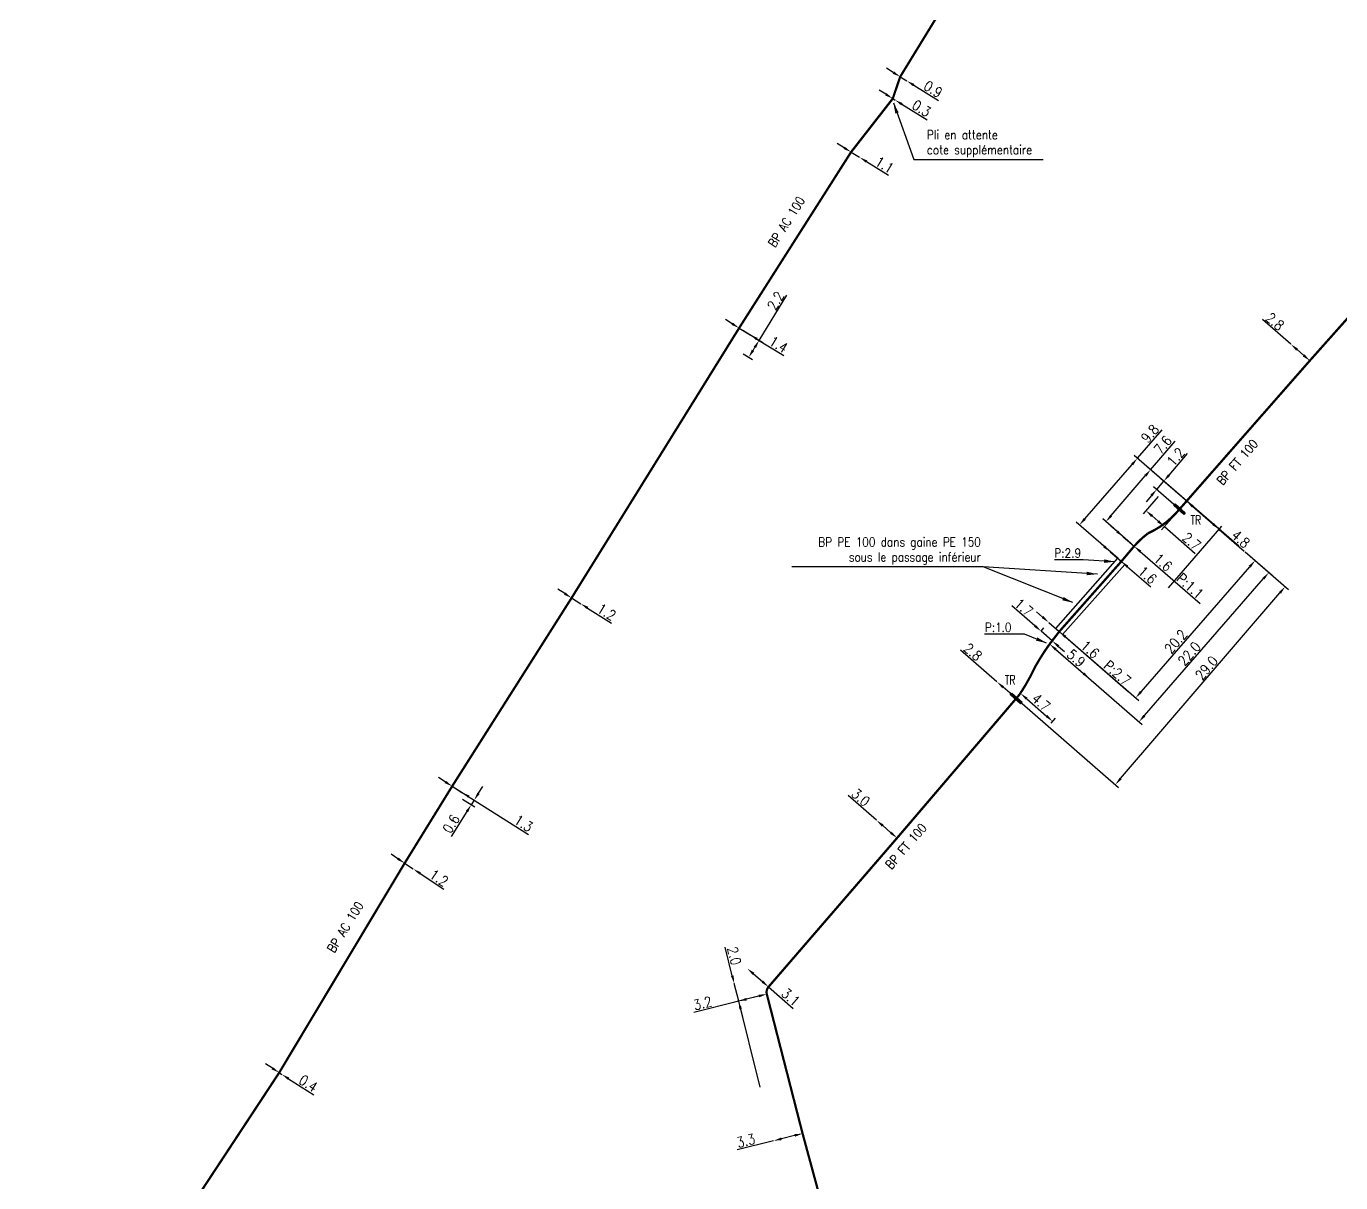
# Model space of a CAD drawing. Header units: millimetres. Extents: x 183997 to 185000, y 127999 to 129007.
# Drawn here: x 184617.4 to 184763.2, y 128437.6 to 128566 of the extents above; entities that cross this region are included whole.
import ezdxf
from ezdxf.enums import TextEntityAlignment as Align

# ---------------------------------------------------------------- set-up
doc = ezdxf.new("R2010")
doc.units = ezdxf.units.MM
doc.header["$PDMODE"] = 34
doc.linetypes.add('L_25_AP', pattern=[2000, 1000, 1000])
doc.linetypes.add('L_25_FT', pattern=[2000, 1000, 1000])
doc.layers.get('0').update_dxf_attribs({"linetype": 'CONTINUOUS'})
doc.layers.get('DEFPOINTS').update_dxf_attribs({"linetype": 'CONTINUOUS'})
for name, color, linetype in [('L_150', 1, 'CONTINUOUS'), ('L_340', 7, 'CONTINUOUS'), ('L_400', 7, 'CONTINUOUS')]:
    doc.layers.add(name, color=color, linetype=linetype)
doc.styles.get("Standard").update_dxf_attribs({"font": 'romans.shx', "width": 0.85})
doc.dimstyles.get("Standard").update_dxf_attribs({"dimtxt": 1.5, "dimasz": 1.2, "dimexe": 0.625, "dimexo": 0.625, "dimgap": 0.25, "dimtad": 1, "dimdec": 1, "dimzin": 0, "dimdsep": 46, "dimtxsty": 'Standard', "dimcen": -0.5, "dimadec": 0, "dimazin": 0, "dimtfac": 1, "dimtdec": 1, "dimtmove": 0, "dimatfit": 3, "dimfxl": 0, "dimtolj": 1, "dimtzin": 0, "dimarcsym": 0})

# ---------------------------------------------------------------- blocks, each defined once
blk = doc.blocks.new('*D150')
at = {"layer": 'DEFPOINTS', "color": 0, "linetype": 'Continuous', "transparency": 16777216}
for p in [(184752.28, 128507.95), (184753.74, 128506.68), (184732.01, 128498.8)]:
    blk.add_point(p, dxfattribs=at)
at = {"layer": 'L_400', "color": 0, "linetype": 'Continuous', "lineweight": -2, "transparency": 16777216}
for p, q in [((184752.63, 128507.64), (184754.09, 128506.37)), ((184741.08, 128492.11), (184753.15, 128506)), ((184732.36, 128498.5), (184740.84, 128491.13))]:
    blk.add_line(p, q, dxfattribs=at)
at = {"layer": 'L_400', "color": 0, "linetype": 'Continuous', "transparency": 16777216}
for points in [[(184753.03, 128506.1), (184753.26, 128505.9), (184753.74, 128506.68)], [(184740.96, 128492.21), (184741.19, 128492.02), (184740.49, 128491.43)]]:
    blk.add_solid(points, dxfattribs=at)
at = {"layer": 'L_400', "color": 0, "linetype": 'Continuous', "transparency": 16777216, "insert": (184744.94, 128497.7), "char_height": 1.125, "attachment_point": 5, "rotation": 49.0065}
blk.add_mtext('\\A1;20.2', dxfattribs=at)
blk = doc.blocks.new('*D151')
at = {"layer": 'DEFPOINTS', "color": 0, "linetype": 'Continuous', "transparency": 16777216}
for p in [(184752.28, 128507.95), (184755.26, 128505.35), (184730.94, 128497.41)]:
    blk.add_point(p, dxfattribs=at)
at = {"layer": 'L_150', "color": 0, "linetype": 'Continuous', "lineweight": -2, "transparency": 16777216}
for p, q in [((184752.63, 128507.64), (184755.62, 128505.05)), ((184741.45, 128489.47), (184754.67, 128504.68)), ((184731.3, 128497.1), (184741.22, 128488.48))]:
    blk.add_line(p, q, dxfattribs=at)
at = {"layer": 'L_150', "color": 0, "linetype": 'Continuous', "transparency": 16777216}
for points in [[(184754.56, 128504.77), (184754.78, 128504.58), (184755.26, 128505.35)], [(184741.34, 128489.57), (184741.57, 128489.37), (184740.86, 128488.79)]]:
    blk.add_solid(points, dxfattribs=at)
at = {"layer": 'L_150', "color": 0, "linetype": 'Continuous', "transparency": 16777216, "insert": (184746.43, 128496.34), "char_height": 1.125, "attachment_point": 5, "rotation": 49.0065}
blk.add_mtext('\\A1;22.0', dxfattribs=at)
blk = doc.blocks.new('*D152')
at = {"layer": 'DEFPOINTS', "color": 0, "linetype": 'Continuous', "transparency": 16777216}
for p in [(184645.46, 128449.84), (184645.75, 128449.65), (184645.75, 128449.65)]:
    blk.add_point(p, dxfattribs=at)
at = {"layer": 'L_150', "color": 0, "linetype": 'Continuous', "lineweight": -2, "transparency": 16777216}
for p, q in [((184644.7, 128450.32), (184643.94, 128450.81)), ((184645.46, 128449.84), (184645.75, 128449.65)), ((184646.51, 128449.16), (184649.31, 128447.37))]:
    blk.add_line(p, q, dxfattribs=at)
at = {"layer": 'L_150', "color": 0, "linetype": 'Continuous', "transparency": 16777216}
for points in [[(184644.78, 128450.45), (184644.62, 128450.2), (184645.46, 128449.84)], [(184646.59, 128449.29), (184646.43, 128449.04), (184645.75, 128449.65)]]:
    blk.add_solid(points, dxfattribs=at)
at = {"layer": 'L_150', "color": 0, "linetype": 'Continuous', "transparency": 16777216, "insert": (184648.69, 128448.65), "char_height": 1.125, "attachment_point": 5, "rotation": 327.296}
blk.add_mtext('\\A1;0.4', dxfattribs=at)
blk = doc.blocks.new('L_340_19')
at = {"linetype": 'Continuous'}
blk.add_hatch(color=0, dxfattribs=at).paths.add_polyline_path([(0.12, 0.75), (-0.12, 0.75), (-0.12, -0.75), (0.12, -0.75)])
at = {"color": 0, "linetype": 'Continuous'}
blk.add_lwpolyline([(-0.12, 0.75), (0.12, 0.75), (0.12, -0.75), (-0.12, -0.75)], close=True, dxfattribs=at)
at = {"color": 0, "linetype": 'Continuous', "width": 0.75}
for tag, height, flags, p in [('TR', 1, 8, (0, 1.98)), ('DEF_LEG', 1.2, 3, (0, -5)), ('DEF_COUP', 1.2, 3, (0, -7.5)), ('DEF_TYPE', 1.2, 3, (0, -10))]:
    blk.add_attdef(tag, text='', height=height, dxfattribs=dict(at, flags=flags)).set_placement(p, align=Align.MIDDLE)
blk = doc.blocks.new('*D397')
at = {"layer": 'DEFPOINTS', "color": 0, "linetype": 'Continuous', "transparency": 16777216}
for p in [(184659.38, 128473.09), (184660.34, 128472.45), (184660.34, 128472.45)]:
    blk.add_point(p, dxfattribs=at)
at = {"layer": 'L_150', "color": 0, "linetype": 'Continuous', "lineweight": -2, "transparency": 16777216}
for p, q in [((184658.63, 128473.58), (184657.88, 128474.08)), ((184659.38, 128473.09), (184660.34, 128472.45)), ((184661.09, 128471.95), (184663.71, 128470.22))]:
    blk.add_line(p, q, dxfattribs=at)
at = {"layer": 'L_150', "color": 0, "linetype": 'Continuous', "transparency": 16777216}
for points in [[(184658.72, 128473.71), (184658.55, 128473.46), (184659.38, 128473.09)], [(184661.18, 128472.08), (184661.01, 128471.83), (184660.34, 128472.45)]]:
    blk.add_solid(points, dxfattribs=at)
at = {"layer": 'L_150', "color": 0, "linetype": 'Continuous', "transparency": 16777216, "insert": (184663.19, 128471.46), "char_height": 1.125, "attachment_point": 5, "rotation": 326.5068}
blk.add_mtext('\\A1;1.2', dxfattribs=at)
blk = doc.blocks.new('*D398')
at = {"layer": 'DEFPOINTS', "color": 0, "linetype": 'Continuous', "transparency": 16777216}
for p in [(184696.49, 128532.49), (184697.7, 128531.74), (184697.7, 128531.74)]:
    blk.add_point(p, dxfattribs=at)
at = {"layer": 'L_150', "color": 0, "linetype": 'Continuous', "lineweight": -2, "transparency": 16777216}
for p, q in [((184695.72, 128532.96), (184694.96, 128533.43)), ((184696.49, 128532.49), (184697.7, 128531.74)), ((184698.46, 128531.27), (184701.44, 128529.44))]:
    blk.add_line(p, q, dxfattribs=at)
at = {"layer": 'L_150', "color": 0, "linetype": 'Continuous', "transparency": 16777216}
for points in [[(184695.8, 128533.09), (184695.65, 128532.83), (184696.49, 128532.49)], [(184698.54, 128531.4), (184698.39, 128531.14), (184697.7, 128531.74)]]:
    blk.add_solid(points, dxfattribs=at)
at = {"layer": 'L_150', "color": 0, "linetype": 'Continuous', "transparency": 16777216, "insert": (184700.86, 128530.67), "char_height": 1.125, "attachment_point": 5, "rotation": 328.349}
blk.add_mtext('\\A1;1.4', dxfattribs=at)
blk = doc.blocks.new('*D399')
at = {"layer": 'DEFPOINTS', "color": 0, "linetype": 'Continuous', "transparency": 16777216}
for p in [(184664.65, 128481.63), (184665.41, 128480.44), (184666.77, 128479.58)]:
    blk.add_point(p, dxfattribs=at)
at = {"layer": 'L_150', "color": 0, "linetype": 'Continuous', "lineweight": -2, "transparency": 16777216}
for p, q in [((184665.05, 128481.38), (184667.49, 128479.84)), ((184667.57, 128480.85), (184668.05, 128481.61)), ((184665.8, 128480.19), (184667.17, 128479.33)), ((184667.09, 128480.09), (184666.77, 128479.58)), ((184666.29, 128478.82), (184664.55, 128476.05))]:
    blk.add_line(p, q, dxfattribs=at)
at = {"layer": 'L_150', "color": 0, "linetype": 'Continuous', "transparency": 16777216}
for points in [[(184667.45, 128480.93), (184667.7, 128480.77), (184667.09, 128480.09)], [(184666.17, 128478.9), (184666.42, 128478.74), (184666.77, 128479.58)]]:
    blk.add_solid(points, dxfattribs=at)
at = {"layer": 'L_150', "color": 0, "linetype": 'Continuous', "transparency": 16777216, "insert": (184664.54, 128477.45), "char_height": 1.125, "attachment_point": 5, "rotation": 57.7879}
blk.add_mtext('\\A1;0.6', dxfattribs=at)
blk = doc.blocks.new('*D400')
at = {"layer": 'DEFPOINTS', "color": 0, "linetype": 'Continuous', "transparency": 16777216}
for p in [(184677.9, 128502.53), (184678.92, 128501.89), (184678.92, 128501.89)]:
    blk.add_point(p, dxfattribs=at)
at = {"layer": 'L_150', "color": 0, "linetype": 'Continuous', "lineweight": -2, "transparency": 16777216}
for p, q in [((184677.14, 128503.01), (184676.38, 128503.49)), ((184677.9, 128502.53), (184678.92, 128501.89)), ((184679.68, 128501.41), (184682.34, 128499.74))]:
    blk.add_line(p, q, dxfattribs=at)
at = {"layer": 'L_150', "color": 0, "linetype": 'Continuous', "transparency": 16777216}
for points in [[(184677.22, 128503.14), (184677.06, 128502.89), (184677.9, 128502.53)], [(184679.76, 128501.54), (184679.6, 128501.29), (184678.92, 128501.89)]]:
    blk.add_solid(points, dxfattribs=at)
at = {"layer": 'L_150', "color": 0, "linetype": 'Continuous', "transparency": 16777216, "insert": (184681.79, 128500.97), "char_height": 1.125, "attachment_point": 5, "rotation": 327.7879}
blk.add_mtext('\\A1;1.2', dxfattribs=at)
blk = doc.blocks.new('*D401')
at = {"layer": 'DEFPOINTS', "color": 0, "linetype": 'Continuous', "transparency": 16777216}
for p in [(184696.49, 128532.49), (184696.54, 128529.87), (184697.56, 128529.25)]:
    blk.add_point(p, dxfattribs=at)
at = {"layer": 'L_150', "color": 0, "linetype": 'Continuous', "lineweight": -2, "transparency": 16777216}
for p, q in [((184698.71, 128531.12), (184701.8, 128536.14)), ((184696.89, 128532.24), (184699.11, 128530.87)), ((184696.94, 128529.62), (184697.96, 128529)), ((184698.03, 128530.01), (184698.24, 128530.35))]:
    blk.add_line(p, q, dxfattribs=at)
at = {"layer": 'L_150', "color": 0, "linetype": 'Continuous', "transparency": 16777216}
for points in [[(184698.11, 128530.43), (184698.37, 128530.27), (184698.71, 128531.12)], [(184697.9, 128530.09), (184698.16, 128529.93), (184697.56, 128529.25)]]:
    blk.add_solid(points, dxfattribs=at)
at = {"layer": 'L_150', "color": 0, "linetype": 'Continuous', "transparency": 16777216, "insert": (184700.54, 128535.52), "char_height": 1.125, "attachment_point": 5, "rotation": 58.349}
blk.add_mtext('\\A1;2.2', dxfattribs=at)
blk = doc.blocks.new('*D402')
at = {"layer": 'DEFPOINTS', "color": 0, "linetype": 'Continuous', "transparency": 16777216}
for p in [(184708.91, 128552.02), (184709.86, 128551.44), (184709.86, 128551.44)]:
    blk.add_point(p, dxfattribs=at)
at = {"layer": 'L_150', "color": 0, "linetype": 'Continuous', "lineweight": -2, "transparency": 16777216}
for p, q in [((184708.14, 128552.5), (184707.38, 128552.97)), ((184708.91, 128552.02), (184709.86, 128551.44)), ((184710.63, 128550.96), (184713.07, 128549.46))]:
    blk.add_line(p, q, dxfattribs=at)
at = {"layer": 'L_150', "color": 0, "linetype": 'Continuous', "transparency": 16777216}
for points in [[(184708.22, 128552.62), (184708.07, 128552.37), (184708.91, 128552.02)], [(184710.71, 128551.09), (184710.55, 128550.84), (184709.86, 128551.44)]]:
    blk.add_solid(points, dxfattribs=at)
at = {"layer": 'L_150', "color": 0, "linetype": 'Continuous', "transparency": 16777216, "insert": (184712.63, 128550.61), "char_height": 1.125, "attachment_point": 5, "rotation": 328.3229}
blk.add_mtext('\\A1;1.1', dxfattribs=at)
blk = doc.blocks.new('*D403')
at = {"layer": 'DEFPOINTS', "color": 0, "linetype": 'Continuous', "transparency": 16777216}
for p in [(184664.65, 128481.63), (184665.73, 128480.95), (184665.73, 128480.95)]:
    blk.add_point(p, dxfattribs=at)
at = {"layer": 'L_150', "color": 0, "linetype": 'Continuous', "lineweight": -2, "transparency": 16777216}
for p, q in [((184663.89, 128482.11), (184663.13, 128482.59)), ((184664.65, 128481.63), (184665.73, 128480.95)), ((184666.49, 128480.47), (184673.12, 128476.28))]:
    blk.add_line(p, q, dxfattribs=at)
at = {"layer": 'L_150', "color": 0, "linetype": 'Continuous', "transparency": 16777216}
for points in [[(184663.97, 128482.24), (184663.81, 128481.98), (184664.65, 128481.63)], [(184666.57, 128480.6), (184666.41, 128480.35), (184665.73, 128480.95)]]:
    blk.add_solid(points, dxfattribs=at)
at = {"layer": 'L_150', "color": 0, "linetype": 'Continuous', "transparency": 16777216, "insert": (184672.58, 128477.51), "char_height": 1.125, "attachment_point": 5, "rotation": 327.732}
blk.add_mtext('\\A1;1.3', dxfattribs=at)
blk = doc.blocks.new('*D404')
at = {"layer": 'DEFPOINTS', "color": 0, "linetype": 'Continuous', "transparency": 16777216}
for p in [(184713.54, 128557.96), (184713.79, 128557.8), (184713.79, 128557.8)]:
    blk.add_point(p, dxfattribs=at)
at = {"layer": 'L_150', "color": 0, "linetype": 'Continuous', "lineweight": -2, "transparency": 16777216}
for p, q in [((184712.77, 128558.43), (184712.01, 128558.91)), ((184713.54, 128557.96), (184713.79, 128557.8)), ((184714.56, 128557.33), (184717.35, 128555.61))]:
    blk.add_line(p, q, dxfattribs=at)
at = {"layer": 'L_150', "color": 0, "linetype": 'Continuous', "transparency": 16777216}
for points in [[(184712.85, 128558.56), (184712.69, 128558.31), (184713.54, 128557.96)], [(184714.64, 128557.46), (184714.48, 128557.2), (184713.79, 128557.8)]]:
    blk.add_solid(points, dxfattribs=at)
at = {"layer": 'L_150', "color": 0, "linetype": 'Continuous', "transparency": 16777216, "insert": (184716.73, 128556.87), "char_height": 1.125, "attachment_point": 5, "rotation": 328.3229}
blk.add_mtext('\\A1;0.3', dxfattribs=at)
blk = doc.blocks.new('*D406')
at = {"layer": 'DEFPOINTS', "color": 0, "linetype": 'Continuous', "transparency": 16777216}
for p in [(184714.36, 128560.38), (184715.1, 128559.92), (184715.1, 128559.92)]:
    blk.add_point(p, dxfattribs=at)
at = {"layer": 'L_150', "color": 0, "linetype": 'Continuous', "lineweight": -2, "transparency": 16777216}
for p, q in [((184713.59, 128560.85), (184712.83, 128561.32)), ((184714.36, 128560.38), (184715.1, 128559.92)), ((184715.87, 128559.45), (184718.62, 128557.75))]:
    blk.add_line(p, q, dxfattribs=at)
at = {"layer": 'L_150', "color": 0, "linetype": 'Continuous', "transparency": 16777216}
for points in [[(184713.67, 128560.98), (184713.52, 128560.72), (184714.36, 128560.38)], [(184715.94, 128559.58), (184715.79, 128559.32), (184715.1, 128559.92)]]:
    blk.add_solid(points, dxfattribs=at)
at = {"layer": 'L_150', "color": 0, "linetype": 'Continuous', "transparency": 16777216, "insert": (184718.02, 128559), "char_height": 1.125, "attachment_point": 5, "rotation": 328.3229}
blk.add_mtext('\\A1;0.9', dxfattribs=at)
blk = doc.blocks.new('*D408')
at = {"layer": 'DEFPOINTS', "color": 0, "linetype": 'Continuous', "transparency": 16777216}
for p in [(184703.53, 128443.08), (184700.32, 128442.28), (184700.32, 128442.28)]:
    blk.add_point(p, dxfattribs=at)
at = {"layer": 'L_150', "color": 0, "linetype": 'Continuous', "lineweight": -2, "transparency": 16777216}
for p, q in [((184700.32, 128442.28), (184696.27, 128441.26)), ((184702.65, 128442.86), (184701.2, 128442.5))]:
    blk.add_line(p, q, dxfattribs=at)
at = {"layer": 'L_150', "color": 0, "linetype": 'Continuous', "transparency": 16777216}
for points in [[(184702.62, 128443.01), (184702.69, 128442.72), (184703.53, 128443.08)], [(184701.16, 128442.64), (184701.23, 128442.35), (184700.32, 128442.28)]]:
    blk.add_solid(points, dxfattribs=at)
at = {"layer": 'L_150', "color": 0, "linetype": 'Continuous', "transparency": 16777216, "insert": (184697.24, 128442.28), "char_height": 1.125, "attachment_point": 5, "rotation": 14.0917}
blk.add_mtext('\\A1;3.3', dxfattribs=at)
blk = doc.blocks.new('*D413')
at = {"layer": 'DEFPOINTS', "color": 0, "linetype": 'Continuous', "transparency": 16777216}
for p in [(184695.95, 128459.72), (184695.95, 128459.72), (184699.56, 128458.56)]:
    blk.add_point(p, dxfattribs=at)
at = {"layer": 'L_150', "color": 0, "linetype": 'Continuous', "lineweight": -2, "transparency": 16777216}
for p, q in [((184695.73, 128460.59), (184694.94, 128463.77)), ((184696.44, 128457.78), (184695.95, 128459.72)), ((184699.1, 128458.45), (184695.99, 128457.66)), ((184696.66, 128456.9), (184696.88, 128456.03))]:
    blk.add_line(p, q, dxfattribs=at)
at = {"layer": 'L_150', "color": 0, "linetype": 'Continuous', "transparency": 16777216}
for points in [[(184695.88, 128460.63), (184695.59, 128460.55), (184695.95, 128459.72)], [(184696.81, 128456.94), (184696.51, 128456.87), (184696.44, 128457.78)]]:
    blk.add_solid(points, dxfattribs=at)
at = {"layer": 'L_150', "color": 0, "linetype": 'Continuous', "transparency": 16777216, "insert": (184695.95, 128462.8), "char_height": 1.125, "attachment_point": 5, "rotation": 284.0983}
blk.add_mtext('\\A1;2.0', dxfattribs=at)
blk = doc.blocks.new('*D414')
at = {"layer": 'DEFPOINTS', "color": 0, "linetype": 'Continuous', "transparency": 16777216}
for p in [(184697.41, 128461.39), (184697.41, 128461.39), (184699.75, 128459.36)]:
    blk.add_point(p, dxfattribs=at)
at = {"layer": 'L_150', "color": 0, "linetype": 'Continuous', "lineweight": -2, "transparency": 16777216}
for p, q in [((184698.09, 128460.8), (184699.07, 128459.95)), ((184699.75, 128459.36), (184702.5, 128456.96))]:
    blk.add_line(p, q, dxfattribs=at)
at = {"layer": 'L_150', "color": 0, "linetype": 'Continuous', "transparency": 16777216}
for points in [[(184698.19, 128460.92), (184697.99, 128460.69), (184697.41, 128461.39)], [(184699.17, 128460.06), (184698.98, 128459.83), (184699.75, 128459.36)]]:
    blk.add_solid(points, dxfattribs=at)
at = {"layer": 'L_150', "color": 0, "linetype": 'Continuous', "transparency": 16777216, "insert": (184702.2, 128458.22), "char_height": 1.125, "attachment_point": 5, "rotation": 318.9266}
blk.add_mtext('\\A1;3.1', dxfattribs=at)
blk = doc.blocks.new('*D415')
at = {"layer": 'DEFPOINTS', "color": 0, "linetype": 'Continuous', "transparency": 16777216}
for p in [(184696.44, 128457.78), (184699.56, 128458.56), (184698.95, 128447.79)]:
    blk.add_point(p, dxfattribs=at)
at = {"layer": 'L_150', "color": 0, "linetype": 'Continuous', "lineweight": -2, "transparency": 16777216}
for p, q in [((184696.44, 128457.78), (184691.47, 128456.53)), ((184698.84, 128448.24), (184696.33, 128458.23)), ((184698.69, 128458.34), (184697.31, 128458))]:
    blk.add_line(p, q, dxfattribs=at)
at = {"layer": 'L_150', "color": 0, "linetype": 'Continuous', "transparency": 16777216}
for points in [[(184697.28, 128458.14), (184697.35, 128457.85), (184696.44, 128457.78)], [(184698.65, 128458.49), (184698.72, 128458.2), (184699.56, 128458.56)]]:
    blk.add_solid(points, dxfattribs=at)
at = {"layer": 'L_150', "color": 0, "linetype": 'Continuous', "transparency": 16777216, "insert": (184692.44, 128457.55), "char_height": 1.125, "attachment_point": 5, "rotation": 14.0983}
blk.add_mtext('\\A1;3.2', dxfattribs=at)
blk = doc.blocks.new('*D416')
at = {"layer": 'DEFPOINTS', "color": 0, "linetype": 'Continuous', "transparency": 16777216}
for p in [(184711.74, 128477.85), (184711.74, 128477.85), (184714.01, 128475.88)]:
    blk.add_point(p, dxfattribs=at)
at = {"layer": 'L_150', "color": 0, "linetype": 'Continuous', "lineweight": -2, "transparency": 16777216}
for p, q in [((184711.74, 128477.85), (184708.59, 128480.59)), ((184713.33, 128476.47), (184712.42, 128477.26))]:
    blk.add_line(p, q, dxfattribs=at)
at = {"layer": 'L_150', "color": 0, "linetype": 'Continuous', "transparency": 16777216}
for points in [[(184712.52, 128477.37), (184712.32, 128477.15), (184711.74, 128477.85)], [(184713.42, 128476.59), (184713.23, 128476.36), (184714.01, 128475.88)]]:
    blk.add_solid(points, dxfattribs=at)
at = {"layer": 'L_150', "color": 0, "linetype": 'Continuous', "transparency": 16777216, "insert": (184709.98, 128480.38), "char_height": 1.125, "attachment_point": 5, "rotation": 319.0046}
blk.add_mtext('\\A1;3.0', dxfattribs=at)
blk = doc.blocks.new('*D417')
at = {"layer": 'DEFPOINTS', "color": 0, "linetype": 'Continuous', "transparency": 16777216}
for p in [(184757.71, 128530.69), (184757.71, 128530.69), (184759.81, 128528.87)]:
    blk.add_point(p, dxfattribs=at)
at = {"layer": 'L_150', "color": 0, "linetype": 'Continuous', "lineweight": -2, "transparency": 16777216}
for p, q in [((184757.71, 128530.69), (184754.55, 128533.42)), ((184759.13, 128529.46), (184758.39, 128530.1))]:
    blk.add_line(p, q, dxfattribs=at)
at = {"layer": 'L_150', "color": 0, "linetype": 'Continuous', "transparency": 16777216}
for points in [[(184758.49, 128530.21), (184758.29, 128529.98), (184757.71, 128530.69)], [(184759.23, 128529.57), (184759.03, 128529.34), (184759.81, 128528.87)]]:
    blk.add_solid(points, dxfattribs=at)
at = {"layer": 'L_150', "color": 0, "linetype": 'Continuous', "transparency": 16777216, "insert": (184755.94, 128533.21), "char_height": 1.125, "attachment_point": 5, "rotation": 319.1141}
blk.add_mtext('\\A1;2.8', dxfattribs=at)
blk = doc.blocks.new('*D433')
at = {"layer": 'DEFPOINTS', "color": 0, "linetype": 'Continuous', "transparency": 16777216}
for p in [(184743.6, 128515.49), (184745.35, 128512.38), (184752.28, 128507.95)]:
    blk.add_point(p, dxfattribs=at)
at = {"layer": 'L_340', "color": 0, "linetype": 'Continuous', "lineweight": -2, "transparency": 16777216}
for p, q in [((184744.19, 128516.17), (184746.23, 128518.56)), ((184751.92, 128508.26), (184743.25, 128515.79)), ((184744.99, 128512.69), (184742.47, 128514.88)), ((184742.82, 128514.58), (184743.6, 128515.49)), ((184742.24, 128513.89), (184741.65, 128513.21))]:
    blk.add_line(p, q, dxfattribs=at)
at = {"layer": 'L_340', "color": 0, "linetype": 'Continuous', "transparency": 16777216}
for points in [[(184744.08, 128516.27), (184744.3, 128516.07), (184743.6, 128515.49)], [(184742.12, 128513.99), (184742.35, 128513.8), (184742.82, 128514.58)]]:
    blk.add_solid(points, dxfattribs=at)
at = {"layer": 'L_340', "color": 0, "linetype": 'Continuous', "transparency": 16777216, "insert": (184744.94, 128518.19), "char_height": 1.125, "attachment_point": 5, "rotation": 49.3856}
blk.add_mtext('\\A1;1.2', dxfattribs=at)
blk = doc.blocks.new('*D434')
at = {"layer": 'DEFPOINTS', "color": 0, "linetype": 'Continuous', "transparency": 16777216}
for p in [(184743.31, 128514.15), (184741.63, 128512.22), (184745.35, 128512.38)]:
    blk.add_point(p, dxfattribs=at)
at = {"layer": 'L_340', "color": 0, "linetype": 'Continuous', "lineweight": -2, "transparency": 16777216}
for p, q in [((184743, 128513.8), (184741.32, 128511.86)), ((184742.31, 128511.63), (184742.99, 128511.04)), ((184745.04, 128512.03), (184743.36, 128510.09)), ((184743.67, 128510.45), (184747.1, 128507.47))]:
    blk.add_line(p, q, dxfattribs=at)
at = {"layer": 'L_340', "color": 0, "linetype": 'Continuous', "transparency": 16777216}
for points in [[(184742.41, 128511.74), (184742.21, 128511.51), (184741.63, 128512.22)], [(184743.09, 128511.15), (184742.89, 128510.92), (184743.67, 128510.45)]]:
    blk.add_solid(points, dxfattribs=at)
at = {"layer": 'L_340', "color": 0, "linetype": 'Continuous', "transparency": 16777216, "insert": (184746.69, 128508.81), "char_height": 1.125, "attachment_point": 5, "rotation": 319.0065}
blk.add_mtext('\\A1;2.7', dxfattribs=at)
blk = doc.blocks.new('*D435')
at = {"layer": 'DEFPOINTS', "color": 0, "linetype": 'Continuous', "transparency": 16777216}
for p in [(184742.14, 128516.76), (184740.32, 128508.27), (184752.28, 128507.95)]:
    blk.add_point(p, dxfattribs=at)
at = {"layer": 'L_150', "color": 0, "linetype": 'Continuous', "lineweight": -2, "transparency": 16777216}
for p, q in [((184742.14, 128516.76), (184744.86, 128519.93)), ((184737.78, 128511.67), (184741.55, 128516.08)), ((184751.92, 128508.26), (184741.78, 128517.07)), ((184739.96, 128508.58), (184736.84, 128511.3))]:
    blk.add_line(p, q, dxfattribs=at)
at = {"layer": 'L_150', "color": 0, "linetype": 'Continuous', "transparency": 16777216}
for points in [[(184741.44, 128516.18), (184741.67, 128515.98), (184742.14, 128516.76)], [(184737.66, 128511.77), (184737.89, 128511.58), (184737.19, 128510.99)]]:
    blk.add_solid(points, dxfattribs=at)
at = {"layer": 'L_150', "color": 0, "linetype": 'Continuous', "transparency": 16777216, "insert": (184743.51, 128519.52), "char_height": 1.125, "attachment_point": 5, "rotation": 49.3856}
blk.add_mtext('\\A1;7.6', dxfattribs=at)
blk = doc.blocks.new('*D436')
at = {"layer": 'DEFPOINTS', "color": 0, "linetype": 'Continuous', "transparency": 16777216}
for p in [(184745.35, 128512.38), (184749.76, 128510.14), (184743.81, 128503.28)]:
    blk.add_point(p, dxfattribs=at)
at = {"layer": 'L_340', "color": 0, "linetype": 'Continuous', "lineweight": -2, "transparency": 16777216}
for p, q in [((184745.65, 128512.74), (184746.44, 128513.64)), ((184746.81, 128512.7), (184749.08, 128510.73)), ((184744.12, 128503.64), (184750.06, 128510.49)), ((184749.76, 128510.14), (184752.54, 128507.72))]:
    blk.add_line(p, q, dxfattribs=at)
at = {"layer": 'L_340', "color": 0, "linetype": 'Continuous', "transparency": 16777216}
for points in [[(184746.91, 128512.81), (184746.71, 128512.58), (184746.13, 128513.29)], [(184749.18, 128510.84), (184748.98, 128510.62), (184749.76, 128510.14)]]:
    blk.add_solid(points, dxfattribs=at)
at = {"layer": 'L_340', "color": 0, "linetype": 'Continuous', "transparency": 16777216, "insert": (184752.14, 128509.07), "char_height": 1.125, "attachment_point": 5, "rotation": 319.0065}
blk.add_mtext('\\A1;4.8', dxfattribs=at)
blk = doc.blocks.new('*D437')
at = {"layer": 'DEFPOINTS', "color": 0, "linetype": 'Continuous', "transparency": 16777216}
for p in [(184739.11, 128509.32), (184739.11, 128509.32), (184740.32, 128508.27)]:
    blk.add_point(p, dxfattribs=at)
at = {"layer": 'L_150', "color": 0, "linetype": 'Continuous', "lineweight": -2, "transparency": 16777216}
for p, q in [((184738.43, 128509.91), (184737.75, 128510.5)), ((184739.11, 128509.32), (184740.32, 128508.27)), ((184741, 128507.68), (184747.63, 128501.91))]:
    blk.add_line(p, q, dxfattribs=at)
at = {"layer": 'L_150', "color": 0, "linetype": 'Continuous', "transparency": 16777216}
for points in [[(184738.53, 128510.03), (184738.33, 128509.8), (184739.11, 128509.32)], [(184741.1, 128507.8), (184740.9, 128507.57), (184740.32, 128508.27)]]:
    blk.add_solid(points, dxfattribs=at)
at = {"layer": 'L_150', "color": 0, "linetype": 'Continuous', "transparency": 16777216, "insert": (184745.27, 128504.96), "char_height": 1.125, "attachment_point": 5, "rotation": 319.0065}
blk.add_mtext('\\A1;1.6  P:1.1', dxfattribs=at)
blk = doc.blocks.new('*D438')
at = {"layer": 'DEFPOINTS', "color": 0, "linetype": 'Continuous', "transparency": 16777216}
for p in [(184737.67, 128507.66), (184737.67, 128507.66), (184738.9, 128506.59)]:
    blk.add_point(p, dxfattribs=at)
at = {"layer": 'L_400', "color": 0, "linetype": 'Continuous', "lineweight": -2, "transparency": 16777216}
for p, q in [((184736.99, 128508.25), (184736.31, 128508.84)), ((184737.67, 128507.66), (184738.9, 128506.59)), ((184739.58, 128506), (184742.16, 128503.76))]:
    blk.add_line(p, q, dxfattribs=at)
at = {"layer": 'L_400', "color": 0, "linetype": 'Continuous', "transparency": 16777216}
for points in [[(184737.08, 128508.37), (184736.89, 128508.14), (184737.67, 128507.66)], [(184739.67, 128506.12), (184739.48, 128505.89), (184738.9, 128506.59)]]:
    blk.add_solid(points, dxfattribs=at)
at = {"layer": 'L_400', "color": 0, "linetype": 'Continuous', "transparency": 16777216, "insert": (184741.8, 128505.06), "char_height": 1.125, "attachment_point": 5, "rotation": 319.0065}
blk.add_mtext('\\A1;1.6', dxfattribs=at)
blk = doc.blocks.new('*D439')
at = {"layer": 'DEFPOINTS', "color": 0, "linetype": 'Continuous', "transparency": 16777216}
for p in [(184752.28, 128507.95), (184757.08, 128503.78), (184727.23, 128491.37)]:
    blk.add_point(p, dxfattribs=at)
at = {"layer": 'L_340', "color": 0, "linetype": 'Continuous', "lineweight": -2, "transparency": 16777216}
for p, q in [((184752.63, 128507.64), (184757.43, 128503.47)), ((184738.82, 128482.48), (184756.49, 128503.09)), ((184727.58, 128491.06), (184738.58, 128481.49))]:
    blk.add_line(p, q, dxfattribs=at)
at = {"layer": 'L_340', "color": 0, "linetype": 'Continuous', "transparency": 16777216}
for points in [[(184756.38, 128503.19), (184756.6, 128503), (184757.08, 128503.78)], [(184738.7, 128482.58), (184738.93, 128482.39), (184738.23, 128481.8)]]:
    blk.add_solid(points, dxfattribs=at)
at = {"layer": 'L_340', "color": 0, "linetype": 'Continuous', "transparency": 16777216, "insert": (184748.35, 128494.76), "char_height": 1.125, "attachment_point": 5, "rotation": 49.3856}
blk.add_mtext('\\A1;29.0', dxfattribs=at)
blk = doc.blocks.new('*D440')
at = {"layer": 'DEFPOINTS', "color": 0, "linetype": 'Continuous', "transparency": 16777216}
for p in [(184729.69, 128498.5), (184729.99, 128498.84), (184730.94, 128497.41)]:
    blk.add_point(p, dxfattribs=at)
at = {"layer": 'L_150', "color": 0, "linetype": 'Continuous', "lineweight": -2, "transparency": 16777216}
for p, q in [((184729.31, 128499.44), (184726.75, 128501.66)), ((184731.24, 128497.76), (184729.99, 128498.84)), ((184730, 128498.85), (184730.3, 128499.2)), ((184731.25, 128497.76), (184731.55, 128498.11)), ((184731.92, 128497.16), (184732.6, 128496.57))]:
    blk.add_line(p, q, dxfattribs=at)
at = {"layer": 'L_150', "color": 0, "linetype": 'Continuous', "transparency": 16777216}
for points in [[(184729.41, 128499.55), (184729.21, 128499.32), (184729.99, 128498.84)], [(184732.02, 128497.28), (184731.82, 128497.05), (184731.24, 128497.76)]]:
    blk.add_solid(points, dxfattribs=at)
at = {"layer": 'L_150', "color": 0, "linetype": 'Continuous', "transparency": 16777216, "insert": (184728.08, 128501.49), "char_height": 1.125, "attachment_point": 5, "rotation": 319.0065}
blk.add_mtext('\\A1;1.7', dxfattribs=at)
blk = doc.blocks.new('*D441')
at = {"layer": 'DEFPOINTS', "color": 0, "linetype": 'Continuous', "transparency": 16777216}
for p in [(184730.94, 128497.41), (184735.38, 128493.56), (184735.38, 128493.56)]:
    blk.add_point(p, dxfattribs=at)
at = {"layer": 'L_150', "color": 0, "linetype": 'Continuous', "lineweight": -2, "transparency": 16777216}
blk.add_line((184731.62, 128496.82), (184734.7, 128494.15), dxfattribs=at)
at = {"layer": 'L_150', "color": 0, "linetype": 'Continuous', "transparency": 16777216}
for points in [[(184731.72, 128496.93), (184731.52, 128496.71), (184730.94, 128497.41)], [(184734.8, 128494.26), (184734.6, 128494.03), (184735.38, 128493.56)]]:
    blk.add_solid(points, dxfattribs=at)
at = {"layer": 'L_150', "color": 0, "linetype": 'Continuous', "transparency": 16777216, "insert": (184733.88, 128495.85), "char_height": 1.125, "attachment_point": 5, "rotation": 319.0065}
blk.add_mtext('\\A1;5.9', dxfattribs=at)
blk = doc.blocks.new('*D444')
at = {"layer": 'DEFPOINTS', "color": 0, "linetype": 'Continuous', "transparency": 16777216}
for p in [(184727.23, 128491.37), (184730.79, 128488.27), (184731.28, 128488.83)]:
    blk.add_point(p, dxfattribs=at)
at = {"layer": 'L_340', "color": 0, "linetype": 'Continuous', "lineweight": -2, "transparency": 16777216}
for p, q in [((184727.53, 128491.72), (184728.02, 128492.29)), ((184728.4, 128491.34), (184730.6, 128489.42)), ((184731.1, 128488.62), (184731.59, 128489.19))]:
    blk.add_line(p, q, dxfattribs=at)
at = {"layer": 'L_340', "color": 0, "linetype": 'Continuous', "transparency": 16777216}
for points in [[(184728.49, 128491.46), (184728.3, 128491.23), (184727.72, 128491.93)], [(184730.7, 128489.54), (184730.51, 128489.31), (184731.28, 128488.83)]]:
    blk.add_solid(points, dxfattribs=at)
at = {"layer": 'L_340', "color": 0, "linetype": 'Continuous', "transparency": 16777216, "insert": (184729.99, 128490.95), "char_height": 1.125, "attachment_point": 5, "rotation": 319.0065}
blk.add_mtext('\\A1;4.7', dxfattribs=at)
blk = doc.blocks.new('*D445')
at = {"layer": 'DEFPOINTS', "color": 0, "linetype": 'Continuous', "transparency": 16777216}
for p in [(184730.84, 128499.82), (184730.84, 128499.82), (184732.01, 128498.8)]:
    blk.add_point(p, dxfattribs=at)
at = {"layer": 'L_400', "color": 0, "linetype": 'Continuous', "lineweight": -2, "transparency": 16777216}
for p, q in [((184730.16, 128500.41), (184729.48, 128501)), ((184730.84, 128499.82), (184732.01, 128498.8)), ((184731.14, 128500.17), (184731.14, 128500.17)), ((184732.31, 128499.16), (184732.31, 128499.16)), ((184732.69, 128498.21), (184739.65, 128492.16))]:
    blk.add_line(p, q, dxfattribs=at)
at = {"layer": 'L_400', "color": 0, "linetype": 'Continuous', "transparency": 16777216}
for points in [[(184730.26, 128500.52), (184730.06, 128500.3), (184730.84, 128499.82)], [(184732.78, 128498.33), (184732.59, 128498.1), (184732.01, 128498.8)]]:
    blk.add_solid(points, dxfattribs=at)
at = {"layer": 'L_400', "color": 0, "linetype": 'Continuous', "transparency": 16777216, "insert": (184737.18, 128495.3), "char_height": 1.125, "attachment_point": 5, "rotation": 319.0065}
blk.add_mtext('\\A1;1.6  P:2.7', dxfattribs=at)
blk = doc.blocks.new('*D447')
at = {"layer": 'DEFPOINTS', "color": 0, "linetype": 'Continuous', "transparency": 16777216}
for p in [(184725.1, 128493.22), (184725.1, 128493.22), (184727.23, 128491.37)]:
    blk.add_point(p, dxfattribs=at)
at = {"layer": 'L_340', "color": 0, "linetype": 'Continuous', "lineweight": -2, "transparency": 16777216}
for p, q in [((184725.1, 128493.22), (184721.04, 128496.74)), ((184726.55, 128491.96), (184725.78, 128492.63))]:
    blk.add_line(p, q, dxfattribs=at)
at = {"layer": 'L_340', "color": 0, "linetype": 'Continuous', "transparency": 16777216}
for points in [[(184725.87, 128492.74), (184725.68, 128492.51), (184725.1, 128493.22)], [(184726.64, 128492.07), (184726.45, 128491.84), (184727.23, 128491.37)]]:
    blk.add_solid(points, dxfattribs=at)
at = {"layer": 'L_340', "color": 0, "linetype": 'Continuous', "transparency": 16777216, "insert": (184722.43, 128496.53), "char_height": 1.125, "attachment_point": 5, "rotation": 319.0065}
blk.add_mtext('\\A1;2.8', dxfattribs=at)
blk = doc.blocks.new('*D260')
at = {"layer": 'DEFPOINTS', "color": 0, "linetype": 'Continuous', "transparency": 16777216}
for p in [(184740.68, 128518.03), (184752.28, 128507.95), (184738.9, 128506.59)]:
    blk.add_point(p, dxfattribs=at)
at = {"layer": 'L_400', "color": 0, "linetype": 'Continuous', "lineweight": -2, "transparency": 16777216}
for p, q in [((184740.68, 128518.03), (184743.42, 128521.18)), ((184734.84, 128511.31), (184740.09, 128517.35)), ((184751.92, 128508.26), (184740.33, 128518.33)), ((184738.54, 128506.9), (184733.9, 128510.94))]:
    blk.add_line(p, q, dxfattribs=at)
at = {"layer": 'L_400', "color": 0, "linetype": 'Continuous', "transparency": 16777216}
for points in [[(184739.98, 128517.44), (184740.21, 128517.25), (184740.68, 128518.03)], [(184734.73, 128511.41), (184734.96, 128511.21), (184734.25, 128510.63)]]:
    blk.add_solid(points, dxfattribs=at)
at = {"layer": 'L_400', "color": 0, "linetype": 'Continuous', "transparency": 16777216, "insert": (184742.08, 128520.77), "char_height": 1.125, "attachment_point": 5, "rotation": 49.0065}
blk.add_mtext('\\A1;9.8', dxfattribs=at)

msp = doc.modelspace()

# ---------------------------------------------------------------- linework, layer by layer
at = {"layer": 'L_150', "linetype": 'L_25_AP', "const_width": 0.25, "flags": 128}
msp.add_lwpolyline([(184745.26, 128637.8), (184745.91, 128637.37), (184750.33, 128634.44), (184750.4, 128634.09), (184747.07, 128629.98), (184747.07, 128629.98), (184746.37, 128629.12), (184753.95, 128623.72), (184753.17, 128622.43), (184743.99, 128608.11), (184738.52, 128599.13), (184720.6, 128570.57), (184720.6, 128570.57), (184714.36, 128560.38), (184714.36, 128560.38), (184713.54, 128557.96), (184713.54, 128557.96), (184708.91, 128552.02), (184708.91, 128552.02), (184696.49, 128532.49), (184696.49, 128532.49), (184677.9, 128502.53), (184677.9, 128502.53), (184664.65, 128481.63), (184664.65, 128481.63), (184659.38, 128473.09), (184645.46, 128449.84), (184625.97, 128420.22), (184623.41, 128415.92), (184617.98, 128408.85, 0.310979), (184617.61, 128407.36), (184617.77, 128406.68)], format="xyb", dxfattribs=at)
at = {"layer": 'L_150', "linetype": 'L_25_FT', "ltscale": 0.5, "const_width": 0.25, "flags": 128}
msp.add_lwpolyline([(184745.35, 128512.38), (184759.81, 128528.87), (184773.44, 128544.19), (184773.44, 128544.19), (184794.1, 128568.47), (184806.96, 128582.71)], dxfattribs=at)
for points in [[(184727.23, 128491.37), (184727.61, 128491.82, 0.036982), (184729.41, 128495.02, -0.027718), (184730.94, 128497.41), (184732.01, 128498.8), (184738.9, 128506.59), (184740.32, 128508.27, -0.051799), (184741.85, 128509.7, 0.100144), (184744.95, 128511.93), (184745.35, 128512.38)], [(184729.22, 128351.47), (184725.18, 128366.88), (184722.17, 128377.39), (184719.24, 128386.32), (184709.43, 128421.37), (184707.66, 128427.86), (184703.53, 128443.08), (184699.56, 128458.56, -0.240464), (184699.75, 128459.36), (184714.01, 128475.88), (184727.23, 128491.37)]]:
    msp.add_lwpolyline(points, format="xyb", dxfattribs=at)
at = {"layer": 'L_400', "color": 7, "linetype": 'CONTINUOUS'}
for p, q in [((184731.63, 128499.13), (184738.52, 128506.93)), ((184732.38, 128498.47), (184739.27, 128506.26)), ((184738.52, 128506.93), (184738.9, 128506.59)), ((184739.27, 128506.26), (184738.9, 128506.59)), ((184731.63, 128499.13), (184732.01, 128498.8)), ((184732.38, 128498.47), (184732.01, 128498.8))]:
    msp.add_line(p, q, dxfattribs=at)

# ---------------------------------------------------------------- block references
at = {"layer": 'L_340'}
ref = msp.add_blockref('L_340_19', (184745.35, 128512.38), dxfattribs=dict(at, rotation=49.16823022484331))
ref.add_attrib('TR', 'TR', dxfattribs={"layer": '0', "color": 0, "linetype": 'Continuous', "height": 1, "width": 0.75}).set_placement((184747.16, 128511.17), align=Align.MIDDLE)
ref = msp.add_blockref('L_340_19', (184727.23, 128491.37), dxfattribs=dict(at, rotation=49.16823022484331))
ref.add_attrib('TR', 'TR', dxfattribs={"layer": '0', "color": 0, "linetype": 'Continuous', "height": 1, "width": 0.75}).set_placement((184726.56, 128493.43), align=Align.MIDDLE)

# ---------------------------------------------------------------- texts
at = {"layer": 'L_150', "linetype": 'Continuous', "width": 0.85}
for s, rotation, p in [('BP AC 100', 57.5539, (184701.74, 128544.28)), ('BP FT 100', 49.1402, (184751.77, 128517.61)), ('BP FT 100', 49.1402, (184715, 128474.97)), ('BP AC 100', 58.3457, (184652.79, 128466))]:
    msp.add_text(s, height=1, rotation=rotation, dxfattribs=at).set_placement(p, align=Align.MIDDLE)
at = {"layer": 'L_150', "linetype": 'Continuous', "char_height": 1}
for s, insert, attachment_point in [('Pli en attente\\Pcote supplémentaire', (184717.33, 128552.94), 4), ('BP PE 100 dans gaine PE 150\\Psous le passage inférieur', (184723.31, 128507.74), 6), ('P:2.9', (184734.42, 128507.51), 6), ('P:1.0', (184726.71, 128499.27), 6)]:
    msp.add_mtext(s, dxfattribs=dict(at, insert=insert, attachment_point=attachment_point))

# ---------------------------------------------------------------- dimensions: what is measured, and where the dimension line sits
at = {"layer": 'L_150', "linetype": 'Continuous'}
for base, p1, p2, angle, override, picture, middle in [((184715.1, 128559.92), (184714.36, 128560.38), (184715.1, 128559.92), 148.3229, {"dimscale": 0.75, "dimlfac": 1, "dimlunit": 2, "dimatfit": 0}, '*D406', (184717.62, 128558.36)), ((184713.79, 128557.8), (184713.54, 128557.96), (184713.79, 128557.8), 148.3229, {"dimscale": 0.75, "dimlfac": 1, "dimlunit": 2, "dimatfit": 0}, '*D404', (184716.34, 128556.23)), ((184709.86, 128551.44), (184708.91, 128552.02), (184709.86, 128551.44), 148.3229, {"dimscale": 0.75, "dimatfit": 0}, '*D402', (184712.23, 128549.97)), ((184697.56, 128529.25), (184696.49, 128532.49), (184696.54, 128529.87), 58.349, {"dimscale": 0.75}, '*D401', (184701.18, 128535.12)), ((184697.7, 128531.74), (184696.49, 128532.49), (184697.7, 128531.74), 148.349, {"dimscale": 0.75}, '*D398', (184700.47, 128530.04)), ((184757.71, 128530.69), (184759.81, 128528.87), (184757.71, 128530.69), 319.1141, {"dimscale": 0.75}, '*D417', (184755.45, 128532.64)), ((184755.26, 128505.35), (184730.94, 128497.41), (184752.28, 128507.95), 229.0065, {"dimscale": 0.75, "dimatfit": 0}, '*D151', (184747, 128495.84)), ((184678.92, 128501.89), (184677.9, 128502.53), (184678.92, 128501.89), 147.7879, {"dimscale": 0.75, "dimlfac": 1, "dimlunit": 2, "dimatfit": 0}, '*D400', (184681.39, 128500.34)), ((184729.99, 128498.84), (184730.94, 128497.41), (184729.69, 128498.5), 319.0065, {"dimscale": 0.75}, '*D440', (184727.59, 128500.93)), ((184735.38, 128493.56), (184730.94, 128497.41), (184735.38, 128493.56), 139.0065, {"dimscale": 0.75, "dimatfit": 0}, '*D441', (184733.39, 128495.28)), ((184665.73, 128480.95), (184664.65, 128481.63), (184665.73, 128480.95), 147.732, {"dimscale": 0.75, "dimatfit": 0}, '*D403', (184672.18, 128476.88)), ((184666.77, 128479.58), (184664.65, 128481.63), (184665.41, 128480.44), 57.7879, {"dimscale": 0.75, "dimatfit": 0}, '*D399', (184665.18, 128477.05)), ((184711.74, 128477.85), (184714.01, 128475.88), (184711.74, 128477.85), 319.0046, {"dimscale": 0.75}, '*D416', (184709.48, 128479.81)), ((184660.34265, 128472.4513), (184659.38361, 128473.08591), (184660.34265, 128472.4513), 146.5068, {"dimscale": 0.75, "dimatfit": 0}, '*D397', (184662.77861, 128470.83939)), ((184695.95, 128459.72), (184699.56, 128458.56), (184695.95, 128459.72), 284.0983, {"dimscale": 0.75, "dimatfit": 0}, '*D413', (184695.23, 128462.62)), ((184697.41, 128461.39), (184699.75, 128459.36), (184697.41, 128461.39), 318.9266, {"dimscale": 0.75}, '*D414', (184701.7, 128457.65)), ((184696.44, 128457.78), (184699.56, 128458.56), (184698.95, 128447.79), 14.0983, {"dimscale": 0.75}, '*D415', (184692.62, 128456.82)), ((184645.7527, 128449.6475), (184645.4581, 128449.8366), (184645.7527, 128449.6475), 147.296, {"dimscale": 0.75, "dimatfit": 0}, '*D152', (184648.2872, 128448.0201)), ((184700.32, 128442.28), (184703.53, 128443.08), (184700.32, 128442.28), 14.0917, {"dimscale": 0.75}, '*D408', (184697.43, 128441.55))]:
    dim = msp.add_linear_dim(base=base, p1=p1, p2=p2, angle=angle, dimstyle='Standard', override=override, dxfattribs=at)
    dim.commit()
    dim.dimension.update_dxf_attribs({"geometry": picture, "text_midpoint": middle, "dimtype": 160})
for base, p2, angle, text, picture, middle in [((184742.14, 128516.76), (184752.28, 128507.95), 229.3856, '7.6', '*D435', (184744.08, 128519.03)), ((184739.11, 128509.32), (184739.11, 128509.32), 319.0065, '<>  P:1.1', '*D437', (184744.78, 128504.4))]:
    dim = msp.add_linear_dim(base=base, p1=(184740.32, 128508.27), p2=p2, angle=angle, text=text, dimstyle='Standard', override={"dimscale": 0.75}, dxfattribs=at)
    dim.commit()
    dim.dimension.update_dxf_attribs({"geometry": picture, "text_midpoint": middle, "dimtype": 160})
at = {"layer": 'L_340', "linetype": 'Continuous'}
for base, p1, text, picture, middle in [((184743.6, 128515.49), (184745.35, 128512.38), '1.2', '*D433', (184745.51, 128517.7)), ((184757.08, 128503.78), (184727.23, 128491.37), '29.0', '*D439', (184748.92, 128494.27))]:
    dim = msp.add_linear_dim(base=base, p1=p1, p2=(184752.28, 128507.95), angle=229.3856, text=text, dimstyle='Standard', override={"dimscale": 0.75, "dimatfit": 0}, dxfattribs=at)
    dim.commit()
    dim.dimension.update_dxf_attribs({"geometry": picture, "text_midpoint": middle, "dimtype": 160})
for base, p1, p2, angle, picture, middle in [((184741.63, 128512.22), (184745.35, 128512.38), (184743.31, 128514.15), 319.0065, '*D434', (184746.2, 128508.25)), ((184749.76, 128510.14), (184745.35, 128512.38), (184743.81, 128503.28), 139.0065, '*D436', (184751.64, 128508.5)), ((184725.1, 128493.22), (184727.23, 128491.37), (184725.1, 128493.22), 319.0065, '*D447', (184721.94, 128495.96))]:
    dim = msp.add_linear_dim(base=base, p1=p1, p2=p2, angle=angle, dimstyle='Standard', override={"dimscale": 0.75}, dxfattribs=at)
    dim.commit()
    dim.dimension.update_dxf_attribs({"geometry": picture, "text_midpoint": middle, "dimtype": 160})
dim = msp.add_linear_dim(base=(184731.28, 128488.83), p1=(184727.23, 128491.37), p2=(184730.79, 128488.27), angle=139.0065, dimstyle='Standard', override={"dimscale": 0.75}, dxfattribs=at)
dim.commit()
dim.dimension.update_dxf_attribs({"geometry": '*D444', "text_midpoint": (184729.99, 128490.95)})
at = {"layer": 'L_400', "linetype": 'Continuous'}
for base, p1, p2, angle, override, picture, middle in [((184740.68, 128518.03), (184738.9, 128506.59), (184752.28, 128507.95), 229.0065, {"dimscale": 0.75}, '*D260', (184742.64, 128520.28)), ((184737.67, 128507.66), (184738.9, 128506.59), (184737.67, 128507.66), 319.0065, {"dimscale": 0.75}, '*D438', (184741.31, 128504.5)), ((184753.74, 128506.68), (184732.01, 128498.8), (184752.28, 128507.95), 229.0065, {"dimscale": 0.75, "dimatfit": 0}, '*D150', (184745.51, 128497.21))]:
    dim = msp.add_linear_dim(base=base, p1=p1, p2=p2, angle=angle, dimstyle='Standard', override=override, dxfattribs=at)
    dim.commit()
    dim.dimension.update_dxf_attribs({"geometry": picture, "text_midpoint": middle, "dimtype": 160})
dim = msp.add_linear_dim(base=(184730.84, 128499.82), p1=(184732.01, 128498.8), p2=(184730.84, 128499.82), angle=319.0065, text='<>  P:2.7', dimstyle='Standard', override={"dimscale": 0.75, "dimatfit": 0}, dxfattribs=at)
dim.commit()
dim.dimension.update_dxf_attribs({"geometry": '*D445', "text_midpoint": (184736.69, 128494.74), "dimtype": 160})

# ---------------------------------------------------------------- leaders
at = {"layer": 'L_150', "linetype": 'Continuous', "annotation_type": 0, "has_hookline": 1}
for points, hookline_direction, text_width in [([(184713.6, 128557.49), (184715.88, 128551.19), (184717.08, 128551.19)], 0, 12.91), ([(184736.25, 128505.17), (184723.56, 128505.99)], 1, 20.97), ([(184738.19, 128506.55), (184734.67, 128506.76)], 1, 2.95), ([(184730.61, 128497.52), (184728.16, 128498.52), (184726.96, 128498.52)], 1, 3)]:
    msp.add_leader(points, dimstyle='Standard', dxfattribs=dict(at, hookline_direction=hookline_direction, text_width=text_width))
at = {"layer": 'L_150', "linetype": 'Continuous'}
msp.add_leader([(184733.53, 128502.01), (184723.56, 128505.99)], dimstyle='Standard', dxfattribs=at)

doc.saveas('drawing.dxf')
